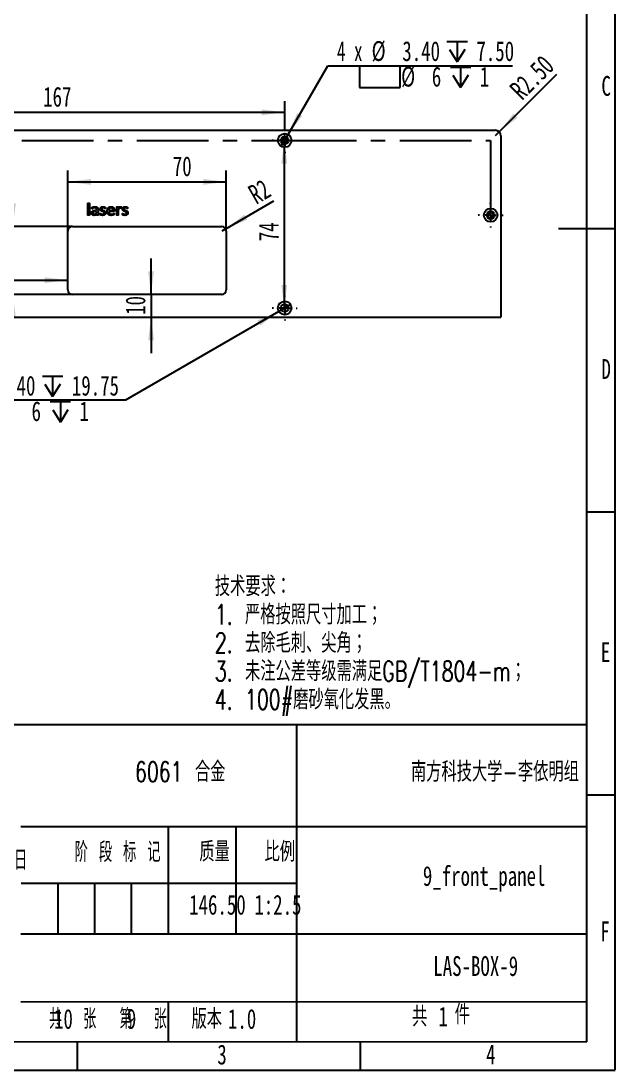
# Model space of a CAD drawing. Header units: millimetres. Extents: x 0 to 210, y 0 to 297.
# Drawn here: x 105 to 210, y 0 to 185.2 of the extents above; entities that cross this region are included whole.
import ezdxf

# ---------------------------------------------------------------- set-up
doc = ezdxf.new("R2010")
doc.units = ezdxf.units.MM
doc.linetypes.add('CENTERX2', pattern=[20.32, 12.7, -2.54, 2.54, -2.54])
doc.layers.add('图框', color=7, linetype='Continuous')
doc.layers.add('图纸格式', color=7, linetype='Continuous')
doc.styles.add('SLDTEXTSTYLE0', font='TXT', dxfattribs={"width": 0.7, "bigfont": 'bigfont'})
doc.styles.add('SLDTEXTSTYLE1', font='TXT', dxfattribs={"width": 0.62, "bigfont": 'bigfont'})
doc.styles.add('SLDTEXTSTYLE2', font='TXT', dxfattribs={"width": 0.614286, "bigfont": 'bigfont'})
doc.styles.add('SLDTEXTSTYLE3', font='TXT', dxfattribs={"width": 0.6, "bigfont": 'bigfont'})
doc.styles.add('SLDTEXTSTYLE5', font='TXT', dxfattribs={"width": 0.7})
doc.styles.add('SLDTEXTSTYLE7', font='TXT', dxfattribs={"width": 0.633333})
doc.dimstyles.new('SLDDIMSTYLE0', dxfattribs={"dimtxt": 3.5, "dimasz": 4.08, "dimexe": 0, "dimexo": 0.0625, "dimgap": 0.875, "dimtad": 0, "dimtih": 1, "dimtoh": 1, "dimlfac": 2.5, "dimrnd": 1e-09, "dimzin": 4, "dimdsep": 46, "dimtxsty": 'SLDTEXTSTYLE5', "dimblk1": 'NONE', "dimsah": 1, "dimcen": 0, "dimadec": 0, "dimazin": 1, "dimtfac": 1, "dimtmove": 0, "dimatfit": 3, "dimldrblk": 'NONE', "dimfxl": 0, "dimfrac": 2, "dimtolj": 1, "dimtzin": 12, "dimarcsym": 0})
doc.dimstyles.new('SLDDIMSTYLE1', dxfattribs={"dimtxt": 3.5, "dimasz": 4.08, "dimexe": 0, "dimexo": 0.0625, "dimgap": 0.875, "dimtad": 2, "dimlfac": 2.5, "dimrnd": 1e-09, "dimzin": 12, "dimdsep": 46, "dimtxsty": 'SLDTEXTSTYLE5', "dimsah": 1, "dimcen": 0.09, "dimadec": 0, "dimazin": 3, "dimtfac": 1, "dimtmove": 0, "dimatfit": 0, "dimfxl": 0, "dimfrac": 2, "dimtolj": 1, "dimtzin": 12, "dimarcsym": 0})
doc.dimstyles.new('SLDDIMSTYLE2', dxfattribs={"dimtxt": 3.5, "dimasz": 4.08, "dimexe": 0, "dimexo": 0.0625, "dimgap": 0.875, "dimtad": 2, "dimlfac": 2.5, "dimrnd": 1e-09, "dimzin": 12, "dimdsep": 46, "dimtxsty": 'SLDTEXTSTYLE5', "dimsah": 1, "dimcen": 0.09, "dimadec": 0, "dimazin": 3, "dimtfac": 1, "dimtofl": 0, "dimtmove": 0, "dimatfit": 3, "dimfxl": 0, "dimfrac": 2, "dimtolj": 1, "dimtzin": 12, "dimarcsym": 0})
doc.dimstyles.new('SLDDIMSTYLE3', dxfattribs={"dimtxt": 3.5, "dimasz": 4.08, "dimexe": 0, "dimexo": 0.0625, "dimgap": 0.875, "dimtad": 2, "dimlfac": 2.5, "dimrnd": 1e-09, "dimzin": 12, "dimdsep": 46, "dimtxsty": 'SLDTEXTSTYLE5', "dimsah": 1, "dimcen": 0, "dimadec": 0, "dimazin": 3, "dimtfac": 1, "dimtofl": 0, "dimtmove": 0, "dimatfit": 3, "dimfxl": 0, "dimfrac": 2, "dimtolj": 1, "dimtzin": 12, "dimarcsym": 0})
doc.dimstyles.new('SLDDIMSTYLE6', dxfattribs={"dimtxt": 3.5, "dimasz": 4.08, "dimexe": 0, "dimexo": 0.0625, "dimgap": 0.875, "dimtad": 2, "dimlfac": 2.5, "dimrnd": 1e-09, "dimzin": 4, "dimdsep": 46, "dimtxsty": 'SLDTEXTSTYLE5', "dimsah": 1, "dimcen": 0, "dimadec": 0, "dimazin": 1, "dimtfac": 1, "dimtofl": 0, "dimtmove": 0, "dimatfit": 3, "dimfxl": 0, "dimfrac": 2, "dimtolj": 1, "dimtzin": 12, "dimarcsym": 0})

# ---------------------------------------------------------------- blocks, each defined once
blk = doc.blocks.new('SW_NOTE_0')
at = {"layer": '图纸格式', "color": 0, "char_height": 3.5, "attachment_point": 1, "style": 'SLDTEXTSTYLE0'}
for s, insert in [('技术要求：', (0, 4.51)), ('1. 严格按照尺寸加工；', (0, -0.49)), ('2. 去除毛刺、尖角；', (0, -5.49)), ('3. 未注公差等级需满足GB/T1804-m；', (0, -10.49)), ('4. 100#磨砂氧化发黑。', (0, -15.49))]:
    blk.add_mtext(s, dxfattribs=dict(at, insert=insert))
blk = doc.blocks.new('SW_SYMBOL_HOLE_DEPTH')
at = {"layer": '图纸格式', "color": 0}
for p, q in [((0, 875), (800, 875)), ((400, 875), (400, 75)), ((100, 555), (400, 75)), ((700, 555), (400, 75))]:
    blk.add_line(p, q, dxfattribs=at)
blk = doc.blocks.new('SW_SYMBOL_HOLE_SPOT')
at = {"layer": '图纸格式', "color": 0}
for p, q in [((0, 875), (0, 75)), ((1600, 75), (1600, 875)), ((0, 75), (1600, 75))]:
    blk.add_line(p, q, dxfattribs=at)
blk = doc.blocks.new('_D')
at = {"layer": '图纸格式'}
for p, q in [((152.22, 165.18), (159.26, 177.34)), ((159.26, 177.34), (191.86, 177.34)), ((151.02, 163.1), (152.22, 165.18))]:
    blk.add_line(p, q, dxfattribs=at)
blk.add_solid([(152.22, 165.18), (154.7, 168.45), (153.82, 168.96)], dxfattribs=at)
at = {"layer": '图纸格式', "xscale": 0.004511737089201878, "yscale": 0.004511737089201878, "zscale": 0.004511737089201878}
for name, p in [('SW_SYMBOL_HOLE_DEPTH', (180.29, 177.67)), ('SW_SYMBOL_HOLE_SPOT', (164.83, 173.16)), ('SW_SYMBOL_HOLE_DEPTH', (180.9, 173.16))]:
    blk.add_blockref(name, p, dxfattribs=at)
at = {"layer": '图纸格式', "char_height": 3.5, "attachment_point": 1}
for s, insert, style in [('4 x', (160.85, 181.66), 'SLDTEXTSTYLE7'), ('%%c', (166.98, 181.68), 'SLDTEXTSTYLE5'), ('3.40', (172.4, 181.66), 'SLDTEXTSTYLE5'), ('7.50', (185.5, 181.66), 'SLDTEXTSTYLE5'), ('%%c', (172.2, 177.16), 'SLDTEXTSTYLE5'), ('6', (177.62, 177.15), 'SLDTEXTSTYLE5'), ('1', (186.11, 177.15), 'SLDTEXTSTYLE5')]:
    blk.add_mtext(s, dxfattribs=dict(at, insert=insert, style=style))
blk = doc.blocks.new('_None')
blk = doc.blocks.new('_D_1')
at = {"layer": '图纸格式'}
for p, q in [((150.58, 133.94), (123.47, 118.25)), ((152.66, 135.14), (150.58, 133.94)), ((123.47, 118.25), (89.34, 118.25))]:
    blk.add_line(p, q, dxfattribs=at)
blk.add_solid([(150.58, 133.94), (146.79, 132.33), (147.3, 131.45)], dxfattribs=at)
at = {"layer": '图纸格式', "xscale": 0.004511737089201878, "yscale": 0.004511737089201878, "zscale": 0.004511737089201878}
for name, p in [('SW_SYMBOL_HOLE_DEPTH', (108.79, 118.59)), ('SW_SYMBOL_HOLE_SPOT', (94.09, 114.07)), ('SW_SYMBOL_HOLE_DEPTH', (110.16, 114.07))]:
    blk.add_blockref(name, p, dxfattribs=at)
at = {"layer": '图纸格式', "char_height": 3.5, "attachment_point": 1}
for s, insert, style in [('2 x', (89.34, 122.58), 'SLDTEXTSTYLE7'), ('%%c', (95.47, 122.59), 'SLDTEXTSTYLE5'), ('3.40', (100.9, 122.58), 'SLDTEXTSTYLE5'), ('19.75', (114, 122.58), 'SLDTEXTSTYLE5'), ('%%c', (101.46, 118.08), 'SLDTEXTSTYLE5'), ('6', (106.88, 118.07), 'SLDTEXTSTYLE5'), ('1', (115.37, 118.07), 'SLDTEXTSTYLE5')]:
    blk.add_mtext(s, dxfattribs=dict(at, insert=insert, style=style))
blk = doc.blocks.new('_D_2')
at = {"layer": '图纸格式'}
for p, q in [((103.59, 148.94), (103.59, 155.29)), ((114.09, 148.94), (101.59, 148.94)), ((103.59, 148.94), (103.59, 136.94)), ((114.09, 136.94), (101.59, 136.94)), ((103.59, 136.94), (103.59, 130.59))]:
    blk.add_line(p, q, dxfattribs=at)
for points in [[(103.59, 148.94), (104.1, 153.02), (103.09, 153.02)], [(103.59, 136.94), (103.09, 132.86), (104.1, 132.86)]]:
    blk.add_solid(points, dxfattribs=at)
at = {"layer": '图纸格式', "insert": (99.08, 140.68), "char_height": 3.5, "attachment_point": 1, "rotation": 90, "style": 'SLDTEXTSTYLE5'}
blk.add_mtext('30', dxfattribs=at)
blk = doc.blocks.new('_D_3')
at = {"layer": '图纸格式'}
for p, q in [((113.29, 148.14), (113.29, 158.82)), ((141.29, 148.14), (141.29, 158.82)), ((113.29, 156.82), (141.29, 156.82))]:
    blk.add_line(p, q, dxfattribs=at)
for points in [[(113.29, 156.82), (117.37, 156.31), (117.37, 157.33)], [(141.29, 156.82), (137.21, 157.33), (137.21, 156.31)]]:
    blk.add_solid(points, dxfattribs=at)
at = {"layer": '图纸格式', "insert": (131.84, 161.33), "char_height": 3.5, "attachment_point": 1, "style": 'SLDTEXTSTYLE5'}
blk.add_mtext('70', dxfattribs=at)
blk = doc.blocks.new('_D_4')
at = {"layer": '图纸格式'}
for q in [(149.71, 153.46), (140.49, 148.14)]:
    blk.add_line((141.19, 148.54), q, dxfattribs=at)
blk.add_solid([(141.19, 148.54), (144.98, 150.14), (144.47, 151.02)], dxfattribs=at)
at = {"layer": '图纸格式', "insert": (144.83, 155.79), "char_height": 3.5, "attachment_point": 1, "rotation": 30, "style": 'SLDTEXTSTYLE5'}
blk.add_mtext('R2', dxfattribs=at)
blk = doc.blocks.new('_D_5')
at = {"layer": '图纸格式'}
for p, q in [((128, 136.94), (128, 143.29)), ((128, 136.94), (128, 132.94)), ((128, 132.94), (128, 126.59))]:
    blk.add_line(p, q, dxfattribs=at)
for points in [[(128, 136.94), (128.51, 141.02), (127.49, 141.02)], [(128, 132.94), (127.49, 128.86), (128.51, 128.86)]]:
    blk.add_solid(points, dxfattribs=at)
at = {"layer": '图纸格式', "insert": (123.49, 133.33), "char_height": 3.5, "attachment_point": 1, "rotation": 90, "style": 'SLDTEXTSTYLE5'}
blk.add_mtext('10', dxfattribs=at)
blk = doc.blocks.new('_D_9')
at = {"layer": '图纸格式'}
blk.add_line((61.44, 139.46), (113.29, 139.46), dxfattribs=at)
for points in [[(61.44, 139.46), (65.52, 138.95), (65.52, 139.96)], [(113.29, 139.46), (109.21, 139.96), (109.21, 138.95)]]:
    blk.add_solid(points, dxfattribs=at)
at = {"layer": '图纸格式', "insert": (86.48, 143.97), "char_height": 3.5, "attachment_point": 1, "style": 'SLDTEXTSTYLE5'}
blk.add_mtext('129.63', dxfattribs=at)
blk = doc.blocks.new('_D_10')
at = {"layer": '图纸格式'}
blk.add_line((151.54, 164.14), (151.54, 134.54), dxfattribs=at)
for points in [[(151.54, 164.14), (151.04, 160.06), (152.05, 160.06)], [(151.54, 134.54), (152.05, 138.62), (151.04, 138.62)]]:
    blk.add_solid(points, dxfattribs=at)
at = {"layer": '图纸格式', "insert": (147.03, 146.34), "char_height": 3.5, "attachment_point": 1, "rotation": 90, "style": 'SLDTEXTSTYLE5'}
blk.add_mtext('74', dxfattribs=at)
blk = doc.blocks.new('_D_12')
at = {"layer": '图纸格式'}
for p, q in [((84.82, 166.34), (84.82, 171.1)), ((151.62, 166.34), (151.62, 171.1)), ((151.62, 169.1), (84.82, 169.1))]:
    blk.add_line(p, q, dxfattribs=at)
for points in [[(84.82, 169.1), (88.9, 168.59), (88.9, 169.61)], [(151.62, 169.1), (147.54, 169.61), (147.54, 168.59)]]:
    blk.add_solid(points, dxfattribs=at)
at = {"layer": '图纸格式', "insert": (108.93, 173.61), "char_height": 3.5, "attachment_point": 1, "style": 'SLDTEXTSTYLE5'}
blk.add_mtext('167', dxfattribs=at)
blk = doc.blocks.new('_D_14')
at = {"layer": '图纸格式'}
for q in [(199.7, 175.82), (188.82, 164.94)]:
    blk.add_line((189.53, 165.65), q, dxfattribs=at)
blk.add_solid([(189.53, 165.65), (192.77, 168.17), (192.05, 168.89)], dxfattribs=at)
at = {"layer": '图纸格式', "insert": (191.11, 173.56), "char_height": 3.5, "attachment_point": 1, "rotation": 45, "style": 'SLDTEXTSTYLE5'}
blk.add_mtext('R2.50', dxfattribs=at)
blk = doc.blocks.new('SW_CENTERMARKSYMBOL_0')
at = {"layer": '图纸格式', "color": 0}
for p, q in [((0, 2), (0, 2.2)), ((-2, 0), (-2.2, 0)), ((0, 0), (-1, 0)), ((0, 0), (0, 1)), ((0, 0), (0, -1)), ((0, 0), (1, 0)), ((2, 0), (2.2, 0)), ((0, -2), (0, -2.2))]:
    blk.add_line(p, q, dxfattribs=at)
blk = doc.blocks.new('SW_CENTERMARKSYMBOL_1')
at = {"layer": '图纸格式', "color": 0}
for p, q in [((0, 2), (0, 2.2)), ((-2, 0), (-2.2, 0)), ((0, 0), (-1, 0)), ((0, 0), (0, 1)), ((0, 0), (0, -1)), ((0, 0), (1, 0)), ((2, 0), (2.2, 0)), ((0, -2), (0, -2.2))]:
    blk.add_line(p, q, dxfattribs=at)
blk = doc.blocks.new('SW_CENTERMARKSYMBOL_5')
at = {"layer": '图纸格式', "color": 0}
for p, q in [((0, 2), (0, 2.2)), ((-2, 0), (-2.2, 0)), ((0, 0), (-1, 0)), ((0, 0), (0, 1)), ((0, 0), (0, -1)), ((0, 0), (1, 0)), ((2, 0), (2.2, 0)), ((0, -2), (0, -2.2))]:
    blk.add_line(p, q, dxfattribs=at)

msp = doc.modelspace()

# ---------------------------------------------------------------- linework, layer by layer
at = {"color": 7, "linetype": 'Continuous', "lineweight": 25}
for p, q in [((47.6183, 165.9387), (188.8192, 165.9387)), ((189.8192, 164.9387), (189.8192, 132.9387)), ((116.835, 150.9865), (116.835, 153.0366)), ((117.0997, 153.0366), (117.0997, 150.9865)), ((118.6291, 151.9175), (118.6291, 150.9846)), ((121.9233, 150.986), (121.9233, 152.3619)), ((122.1622, 152.3619), (122.1622, 152.1616)), ((118.3644, 151.6151), (118.1498, 151.6151)), ((118.1742, 151.7916), (118.3644, 151.7916)), ((118.3644, 151.7916), (118.3644, 151.901)), ((118.3644, 151.3215), (118.3644, 151.6151)), ((118.3998, 150.9851), (118.3998, 151.1248)), ((120.5409, 151.7916), (121.2762, 151.7916)), ((121.443, 151.6151), (120.5409, 151.6151)), ((121.5409, 151.7741), (121.5409, 151.7273)), ((122.188, 151.8909), (122.188, 150.986)), ((114.095, 148.9387), (140.495, 148.9387)), ((113.295, 137.7387), (113.295, 148.1387)), ((141.295, 148.1387), (141.295, 137.7387)), ((140.495, 136.9387), (114.095, 136.9387)), ((46.6183, 132.9387), (189.8192, 132.9387))]:
    msp.add_line(p, q, dxfattribs=at)
at = {"color": 7, "linetype": 'CENTERX2'}
for p, q in [((84.8187, 164.1387), (151.6187, 164.1387)), ((151.6187, 164.1387), (188.0192, 164.1387)), ((188.0192, 164.1387), (188.0192, 150.9387))]:
    msp.add_line(p, q, dxfattribs=at)
at = {"color": 7, "linetype": 'Continuous', "lineweight": 25}
for centre, radius in [((151.6187, 164.1387), 1.2), ((151.6187, 164.1387), 0.68), ((188.0192, 150.9387), 1.2), ((188.0192, 150.9387), 0.68), ((151.6187, 134.5387), 1.2), ((151.6187, 134.5387), 0.68)]:
    msp.add_circle(centre, radius, dxfattribs=at)
at = {"color": 7, "linetype": 'Continuous'}
for centre in [(151.6187, 164.1387), (188.0192, 150.9387)]:
    msp.add_circle(centre, 0.5, dxfattribs=at)
at = {"color": 7, "linetype": 'Continuous', "lineweight": 25}
for centre, radius, start, end in [((188.8192, 164.9387), 1, 0, 90), ((114.095, 148.1387), 0.8, 90, 180), ((140.495, 148.1387), 0.8, 0, 90), ((114.095, 137.7387), 0.8, 180, 270), ((140.495, 137.7387), 0.8, 270, 0)]:
    msp.add_arc(centre, radius, start, end, dxfattribs=at)
for points, knots in [([(116.835, 153.0366), (116.8353, 153.0404), (116.8358, 153.0479), (116.84, 153.0587), (116.8488, 153.0677), (116.8624, 153.0743), (116.8805, 153.0797), (116.904, 153.083), (116.9332, 153.0852), (116.9546, 153.0856), (116.9664, 153.0857)], [0, 0, 0, 0, 0.0746858, 0.14519044, 0.21862891, 0.31284803, 0.43388012, 0.58407407, 0.77152925, 1, 1, 1, 1]), ([(116.9664, 153.0857), (116.9787, 153.0856), (117.0007, 153.0853), (117.0303, 153.0829), (117.0535, 153.0799), (117.0712, 153.0741), (117.0847, 153.0676), (117.0937, 153.0586), (117.0992, 153.0481), (117.0995, 153.0404), (117.0997, 153.0366)], [0, 0, 0, 0, 0.235538704, 0.421550571, 0.570588096, 0.685075072, 0.778568741, 0.853493287, 0.925889243, 1, 1, 1, 1]), ([(117.5409, 152.1905), (117.5412, 152.2026), (117.5416, 152.2241), (117.545, 152.2541), (117.5553, 152.2796), (117.5702, 152.2977), (117.586, 152.312), (117.603, 152.3225), (117.6226, 152.3349), (117.6558, 152.3508), (117.7029, 152.3715), (117.7666, 152.392), (117.8367, 152.4109), (117.9127, 152.4257), (117.992, 152.4371), (118.0461, 152.4382), (118.0731, 152.4387)], [0, 0, 0, 0, 0.05639317, 0.10037695, 0.13971983, 0.18238826, 0.20815692, 0.23902001, 0.27486407, 0.3163351, 0.4102801, 0.51404354, 0.62772187, 0.74845068, 0.87435581, 1, 1, 1, 1]), ([(117.5919, 152.0857), (117.588, 152.0861), (117.5805, 152.0869), (117.5696, 152.0917), (117.561, 152.1007), (117.5527, 152.1119), (117.5472, 152.1274), (117.543, 152.1459), (117.5417, 152.1674), (117.5412, 152.1825), (117.5409, 152.1905)], [0, 0, 0, 0, 0.09018169, 0.17626041, 0.26948589, 0.37424635, 0.50058309, 0.64662356, 0.814641, 1, 1, 1, 1]), ([(118.045, 152.2328), (118.0297, 152.2325), (117.9998, 152.232), (117.956, 152.2279), (117.9145, 152.2206), (117.864, 152.2072), (117.8065, 152.1877), (117.7456, 152.1611), (117.6936, 152.1348), (117.6566, 152.114), (117.6321, 152.0986), (117.6164, 152.0922), (117.6036, 152.0867), (117.5955, 152.086), (117.5919, 152.0857)], [0, 0, 0, 0, 0.09529062, 0.18618115, 0.27324824, 0.35687665, 0.51079245, 0.64986724, 0.77041495, 0.87237011, 0.91419245, 0.94958825, 0.97790744, 1, 1, 1, 1]), ([(118.3644, 151.901), (118.3638, 151.9266), (118.3626, 151.9751), (118.3513, 152.0333), (118.3387, 152.0748), (118.326, 152.1023), (118.3109, 152.1273), (118.2928, 152.1496), (118.2718, 152.1689), (118.2487, 152.1863), (118.2222, 152.2003), (118.1932, 152.2125), (118.1609, 152.2215), (118.1254, 152.2286), (118.0863, 152.2319), (118.0591, 152.2325), (118.045, 152.2328)], [0, 0, 0, 0, 0.1442134, 0.27240381, 0.33212717, 0.38807721, 0.44264805, 0.49597849, 0.54905736, 0.60269365, 0.65864369, 0.71741323, 0.77936109, 0.84700647, 0.92062605, 1, 1, 1, 1]), ([(118.0731, 152.4387), (118.0974, 152.4381), (118.1444, 152.4371), (118.2121, 152.4317), (118.2739, 152.4203), (118.3304, 152.4061), (118.3813, 152.3869), (118.4276, 152.3647), (118.4685, 152.3378), (118.5042, 152.3067), (118.5354, 152.2719), (118.5618, 152.2329), (118.5833, 152.1899), (118.6004, 152.143), (118.6129, 152.0922), (118.6228, 152.0377), (118.6281, 151.9789), (118.6288, 151.9384), (118.6291, 151.9175)], [0, 0, 0, 0, 0.08298499, 0.15996833, 0.23098314, 0.29677854, 0.35801755, 0.41610952, 0.47108965, 0.52433478, 0.57679732, 0.6297529, 0.6841108, 0.74022264, 0.7994351, 0.86195821, 0.92902352, 1, 1, 1, 1]), ([(119.0115, 152.026), (119.0117, 152.0395), (119.0123, 152.0664), (119.0193, 152.1062), (119.0291, 152.1452), (119.0436, 152.1831), (119.0617, 152.2196), (119.085, 152.2535), (119.1118, 152.2855), (119.1427, 152.3151), (119.1781, 152.3417), (119.217, 152.3661), (119.2603, 152.3873), (119.3076, 152.4058), (119.3593, 152.4203), (119.4149, 152.4316), (119.4748, 152.4372), (119.5159, 152.4382), (119.5372, 152.4387)], [0, 0, 0, 0, 0.05404532, 0.10750242, 0.16136985, 0.21515337, 0.26948002, 0.32427236, 0.37957412, 0.43641979, 0.49507416, 0.55653016, 0.62018542, 0.68797568, 0.75943932, 0.83512118, 0.91466585, 1, 1, 1, 1]), ([(119.7174, 151.3362), (119.7171, 151.3456), (119.7165, 151.3639), (119.7103, 151.3901), (119.7007, 151.4141), (119.6821, 151.4429), (119.6513, 151.4753), (119.6055, 151.508), (119.5524, 151.5367), (119.4931, 151.5616), (119.4298, 151.5861), (119.3646, 151.6111), (119.2993, 151.6392), (119.235, 151.6693), (119.175, 151.7065), (119.1209, 151.7506), (119.0749, 151.8038), (119.0454, 151.8557), (119.0274, 151.9018), (119.0186, 151.9405), (119.0123, 151.9821), (119.0118, 152.0111), (119.0115, 152.026)], [0, 0, 0, 0, 0.02643074, 0.05170822, 0.07555487, 0.09906599, 0.14801658, 0.20059439, 0.25728827, 0.31809168, 0.38216304, 0.44856267, 0.51538327, 0.5826764, 0.64890125, 0.714003, 0.7790013, 0.84619712, 0.8813676, 0.91828081, 0.95802522, 1, 1, 1, 1]), ([(119.5409, 152.2328), (119.5202, 152.2321), (119.4809, 152.2309), (119.426, 152.2204), (119.3792, 152.2038), (119.3414, 152.1806), (119.3122, 152.1516), (119.2915, 152.1177), (119.2785, 152.0797), (119.277, 152.0532), (119.2762, 152.0398)], [0, 0, 0, 0, 0.16856715, 0.31964085, 0.45254517, 0.57013587, 0.67766418, 0.78455484, 0.89097937, 1, 1, 1, 1]), ([(119.2762, 152.0398), (119.2765, 152.0301), (119.277, 152.0113), (119.2832, 151.9844), (119.293, 151.96), (119.311, 151.9303), (119.3425, 151.898), (119.3879, 151.8647), (119.4412, 151.8354), (119.501, 151.8102), (119.5643, 151.7855), (119.6294, 151.7601), (119.6949, 151.7328), (119.7587, 151.7019), (119.8199, 151.6673), (119.8734, 151.6235), (119.919, 151.5719), (119.9483, 151.5213), (119.9659, 151.4766), (119.9757, 151.4393), (119.981, 151.3988), (119.9817, 151.3708), (119.9821, 151.3564)], [0, 0, 0, 0, 0.02742942, 0.05325645, 0.07762405, 0.10199166, 0.15118572, 0.20428346, 0.26146937, 0.32314722, 0.3881007, 0.4544262, 0.52140884, 0.58903667, 0.65565756, 0.7201955, 0.78424746, 0.85005426, 0.88458915, 0.92052784, 0.95911884, 1, 1, 1, 1]), ([(119.5372, 152.4387), (119.5564, 152.4381), (119.5949, 152.437), (119.6517, 152.4288), (119.7058, 152.4173), (119.7549, 152.4023), (119.7982, 152.387), (119.8339, 152.3688), (119.8624, 152.3517), (119.884, 152.3365), (119.8988, 152.3237), (119.908, 152.3124), (119.9132, 152.3014), (119.9161, 152.2897), (119.919, 152.2761), (119.9212, 152.2598), (119.9232, 152.2402), (119.9232, 152.2259), (119.9233, 152.2181)], [0, 0, 0, 0, 0.11567818, 0.23228699, 0.34578409, 0.44901913, 0.54173675, 0.62234719, 0.6903553, 0.7426859, 0.78129942, 0.80829647, 0.82979656, 0.85379437, 0.88116858, 0.91384968, 0.95284852, 1, 1, 1, 1]), ([(119.8823, 152.1151), (119.8764, 152.1163), (119.8614, 152.1194), (119.8392, 152.1362), (119.8087, 152.1548), (119.7703, 152.1754), (119.7243, 152.1961), (119.6708, 152.2155), (119.6088, 152.2309), (119.5643, 152.2321), (119.5409, 152.2328)], [0, 0, 0, 0, 0.04929079, 0.12415755, 0.22335175, 0.34289056, 0.48044817, 0.63638493, 0.80891636, 1, 1, 1, 1]), ([(119.9233, 152.2181), (119.9232, 152.2097), (119.9231, 152.194), (119.9214, 152.1723), (119.9182, 152.1541), (119.914, 152.1394), (119.908, 152.128), (119.9, 152.1206), (119.8914, 152.116), (119.8853, 152.1154), (119.8823, 152.1151)], [0, 0, 0, 0, 0.208010641, 0.386378293, 0.53620903, 0.662984213, 0.762887275, 0.851164636, 0.927263575, 1, 1, 1, 1]), ([(120.2468, 151.6671), (120.2472, 151.6962), (120.2479, 151.7531), (120.2579, 151.8361), (120.2713, 151.9149), (120.2924, 151.9887), (120.3184, 152.0577), (120.3498, 152.1215), (120.3859, 152.1801), (120.4277, 152.233), (120.4743, 152.28), (120.5255, 152.3216), (120.5815, 152.3572), (120.642, 152.3866), (120.7066, 152.4104), (120.7753, 152.4264), (120.8474, 152.4371), (120.8967, 152.4381), (120.9219, 152.4387)], [0, 0, 0, 0, 0.075435486, 0.147304647, 0.216268816, 0.282225194, 0.34590267, 0.406952778, 0.466305227, 0.523942804, 0.580905687, 0.637613665, 0.694528148, 0.752385246, 0.811513073, 0.87234224, 0.934860451, 1, 1, 1, 1]), ([(120.9191, 152.2328), (120.9042, 152.2324), (120.8752, 152.2315), (120.8332, 152.2246), (120.794, 152.213), (120.7577, 152.197), (120.7246, 152.1767), (120.6935, 152.1545), (120.6659, 152.1284), (120.6409, 152.0998), (120.6188, 152.0684), (120.5995, 152.0343), (120.5829, 151.9976), (120.5641, 151.9457), (120.5472, 151.8768), (120.543, 151.8202), (120.5409, 151.7916)], [0, 0, 0, 0, 0.06887253, 0.13426998, 0.1964151, 0.25768428, 0.31715024, 0.37600854, 0.43420535, 0.49250574, 0.55152613, 0.61186086, 0.67342068, 0.7375762, 0.86742391, 1, 1, 1, 1]), ([(121.2762, 151.7916), (121.2762, 151.8083), (121.2763, 151.8408), (121.2732, 151.8883), (121.2666, 151.9331), (121.2579, 151.9752), (121.2452, 152.0144), (121.2296, 152.0507), (121.2112, 152.0844), (121.19, 152.1153), (121.1662, 152.1433), (121.1388, 152.167), (121.1091, 152.1877), (121.0763, 152.2041), (121.0409, 152.2172), (121.0028, 152.2261), (120.9619, 152.2318), (120.9337, 152.2325), (120.9191, 152.2328)], [0, 0, 0, 0, 0.07737802, 0.15066227, 0.22023219, 0.28706469, 0.34969753, 0.41074964, 0.46983883, 0.52752999, 0.58389128, 0.63971807, 0.69485004, 0.75135865, 0.80885295, 0.86945771, 0.93250353, 1, 1, 1, 1]), ([(120.9219, 152.4387), (120.9486, 152.4382), (121, 152.4372), (121.074, 152.4267), (121.1421, 152.4107), (121.2036, 152.3867), (121.2597, 152.3582), (121.3103, 152.3245), (121.3561, 152.2866), (121.396, 152.2434), (121.4316, 152.1967), (121.4615, 152.1454), (121.4871, 152.0908), (121.5064, 152.032), (121.522, 151.9707), (121.533, 151.907), (121.5395, 151.8412), (121.5404, 151.7967), (121.5409, 151.7741)], [0, 0, 0, 0, 0.07765902, 0.14968325, 0.21717593, 0.28069916, 0.34133106, 0.40020564, 0.4571903, 0.51398269, 0.57097609, 0.62795552, 0.68641822, 0.74621286, 0.80786449, 0.87033011, 0.93440663, 1, 1, 1, 1]), ([(121.9233, 152.3619), (121.9236, 152.3656), (121.9242, 152.3725), (121.9273, 152.3829), (121.9357, 152.3915), (121.948, 152.3987), (121.9645, 152.4047), (121.9858, 152.4074), (122.0125, 152.4092), (122.0325, 152.4092), (122.0437, 152.4093)], [0, 0, 0, 0, 0.07728294, 0.14498921, 0.22194117, 0.31948811, 0.44178756, 0.58414689, 0.76672441, 1, 1, 1, 1]), ([(122.0437, 152.4093), (122.0544, 152.4092), (122.0739, 152.4092), (122.1002, 152.4073), (122.1215, 152.4048), (122.1375, 152.3988), (122.1491, 152.3913), (122.157, 152.3827), (122.1616, 152.3728), (122.162, 152.3656), (122.1622, 152.3619)], [0, 0, 0, 0, 0.22719623, 0.41263492, 0.56043108, 0.67856284, 0.77217245, 0.85033033, 0.92150596, 1, 1, 1, 1]), ([(122.1622, 152.1616), (122.1717, 152.1751), (122.1899, 152.201), (122.2167, 152.2381), (122.2434, 152.2705), (122.2763, 152.3078), (122.3156, 152.3468), (122.3628, 152.3841), (122.4081, 152.4114), (122.4538, 152.4275), (122.4986, 152.4372), (122.5287, 152.4382), (122.5437, 152.4387)], [0, 0, 0, 0, 0.10046186, 0.1932297, 0.27878873, 0.35613578, 0.49604204, 0.61570902, 0.72151232, 0.81687271, 0.90930195, 1, 1, 1, 1]), ([(122.5271, 152.2034), (122.5142, 152.2025), (122.488, 152.2008), (122.4492, 152.188), (122.4101, 152.1661), (122.3699, 152.1339), (122.3278, 152.0907), (122.2926, 152.0468), (122.2629, 152.0059), (122.2392, 151.9704), (122.2139, 151.9318), (122.1968, 151.9048), (122.188, 151.8909)], [0, 0, 0, 0, 0.08093358, 0.16334488, 0.25295357, 0.36008398, 0.4840531, 0.62978431, 0.71141795, 0.80043061, 0.89661902, 1, 1, 1, 1]), ([(122.7082, 152.1634), (122.7035, 152.1638), (122.6932, 152.1649), (122.6769, 152.1705), (122.6583, 152.1777), (122.6368, 152.1842), (122.6131, 152.1916), (122.5866, 152.1971), (122.5578, 152.203), (122.5376, 152.2033), (122.5271, 152.2034)], [0, 0, 0, 0, 0.07463372, 0.16746029, 0.27511891, 0.39677887, 0.52787004, 0.6744448, 0.83215109, 1, 1, 1, 1]), ([(122.5437, 152.4387), (122.5509, 152.4386), (122.5661, 152.4385), (122.59, 152.4364), (122.6159, 152.4334), (122.6428, 152.4283), (122.6689, 152.4222), (122.6921, 152.4148), (122.7113, 152.4085), (122.7243, 152.4002), (122.7328, 152.3927), (122.7377, 152.3851), (122.7413, 152.377), (122.7434, 152.3669), (122.7454, 152.3533), (122.7458, 152.3348), (122.7471, 152.3105), (122.7469, 152.2922), (122.7468, 152.282)], [0, 0, 0, 0, 0.06951032, 0.14662511, 0.23153895, 0.32173407, 0.40995633, 0.49040132, 0.55685651, 0.60403315, 0.63855161, 0.66520761, 0.69103039, 0.72294916, 0.76477053, 0.82398875, 0.90093323, 1, 1, 1, 1]), ([(122.7468, 152.282), (122.7467, 152.2717), (122.7466, 152.253), (122.7452, 152.2275), (122.7432, 152.207), (122.7398, 152.191), (122.7346, 152.179), (122.7281, 152.17), (122.719, 152.1643), (122.7119, 152.1637), (122.7082, 152.1634)], [0, 0, 0, 0, 0.22573331, 0.41129157, 0.5604718, 0.67813818, 0.77014964, 0.84696961, 0.91803408, 1, 1, 1, 1]), ([(122.9527, 152.026), (122.9529, 152.0395), (122.9534, 152.0664), (122.9605, 152.1062), (122.9703, 152.1452), (122.9848, 152.1831), (123.0029, 152.2196), (123.0262, 152.2535), (123.053, 152.2855), (123.0839, 152.3151), (123.1192, 152.3417), (123.1582, 152.3661), (123.2015, 152.3873), (123.2488, 152.4058), (123.3005, 152.4203), (123.356, 152.4316), (123.4159, 152.4372), (123.4571, 152.4382), (123.4784, 152.4387)], [0, 0, 0, 0, 0.05404532, 0.10750242, 0.16136985, 0.21515337, 0.26948002, 0.32427236, 0.37957412, 0.43641979, 0.49507416, 0.55653016, 0.62018542, 0.68797568, 0.75943932, 0.83512118, 0.91466585, 1, 1, 1, 1]), ([(123.6585, 151.3362), (123.6582, 151.3456), (123.6577, 151.3639), (123.6515, 151.3901), (123.6418, 151.4141), (123.6232, 151.4429), (123.5925, 151.4753), (123.5467, 151.508), (123.4936, 151.5367), (123.4342, 151.5616), (123.371, 151.5861), (123.3057, 151.6111), (123.2405, 151.6392), (123.1762, 151.6693), (123.1162, 151.7065), (123.0621, 151.7506), (123.016, 151.8038), (122.9866, 151.8557), (122.9686, 151.9018), (122.9598, 151.9405), (122.9535, 151.9821), (122.9529, 152.0111), (122.9527, 152.026)], [0, 0, 0, 0, 0.02643074, 0.05170822, 0.07555487, 0.09906599, 0.14801658, 0.20059439, 0.25728827, 0.31809168, 0.38216304, 0.44856267, 0.51538327, 0.5826764, 0.64890125, 0.714003, 0.7790013, 0.84619712, 0.8813676, 0.91828081, 0.95802522, 1, 1, 1, 1]), ([(123.4821, 152.2328), (123.4613, 152.2321), (123.422, 152.2309), (123.3672, 152.2204), (123.3204, 152.2038), (123.2826, 152.1806), (123.2534, 152.1516), (123.2326, 152.1177), (123.2197, 152.0797), (123.2181, 152.0532), (123.2174, 152.0398)], [0, 0, 0, 0, 0.168567152, 0.319640852, 0.452545173, 0.570135872, 0.677664177, 0.784554842, 0.89097937, 1, 1, 1, 1]), ([(123.2174, 152.0398), (123.2177, 152.0301), (123.2182, 152.0113), (123.2244, 151.9844), (123.2342, 151.96), (123.2522, 151.9303), (123.2836, 151.898), (123.3291, 151.8647), (123.3824, 151.8354), (123.4421, 151.8102), (123.5055, 151.7855), (123.5706, 151.7601), (123.6361, 151.7328), (123.6999, 151.7019), (123.7611, 151.6673), (123.8146, 151.6235), (123.8602, 151.5719), (123.8894, 151.5213), (123.9071, 151.4766), (123.9169, 151.4393), (123.9222, 151.3988), (123.9229, 151.3708), (123.9233, 151.3564)], [0, 0, 0, 0, 0.027429424, 0.053256447, 0.077624053, 0.101991658, 0.151185718, 0.204283461, 0.261469367, 0.323147224, 0.388100705, 0.454426198, 0.521408844, 0.589036675, 0.655657556, 0.7201955, 0.784247455, 0.850054265, 0.884589146, 0.920527843, 0.959118838, 1, 1, 1, 1]), ([(123.4784, 152.4387), (123.4976, 152.4381), (123.5361, 152.437), (123.5929, 152.4288), (123.647, 152.4173), (123.696, 152.4023), (123.7393, 152.387), (123.775, 152.3688), (123.8036, 152.3517), (123.8252, 152.3365), (123.84, 152.3237), (123.8492, 152.3124), (123.8543, 152.3014), (123.8573, 152.2897), (123.8602, 152.2761), (123.8623, 152.2598), (123.8644, 152.2402), (123.8644, 152.2259), (123.8644, 152.2181)], [0, 0, 0, 0, 0.11567818, 0.23228699, 0.34578409, 0.44901913, 0.54173675, 0.62234719, 0.6903553, 0.7426859, 0.78129942, 0.80829647, 0.82979656, 0.85379437, 0.88116858, 0.91384968, 0.95284852, 1, 1, 1, 1]), ([(123.8235, 152.1151), (123.8176, 152.1163), (123.8025, 152.1194), (123.7803, 152.1362), (123.7499, 152.1548), (123.7115, 152.1754), (123.6654, 152.1961), (123.6119, 152.2155), (123.55, 152.2309), (123.5055, 152.2321), (123.4821, 152.2328)], [0, 0, 0, 0, 0.049290785, 0.124157546, 0.223351751, 0.34289056, 0.480448173, 0.636384927, 0.808916356, 1, 1, 1, 1]), ([(123.8644, 152.2181), (123.8644, 152.2097), (123.8643, 152.194), (123.8626, 152.1723), (123.8594, 152.1541), (123.8552, 152.1394), (123.8491, 152.128), (123.8412, 152.1206), (123.8325, 152.116), (123.8265, 152.1154), (123.8235, 152.1151)], [0, 0, 0, 0, 0.20801064, 0.38637829, 0.53620903, 0.66298421, 0.76288728, 0.85116464, 0.92726358, 1, 1, 1, 1]), ([(116.9664, 150.9387), (116.9547, 150.9389), (116.9332, 150.9395), (116.9039, 150.9405), (116.8807, 150.9451), (116.8623, 150.9495), (116.849, 150.9563), (116.84, 150.9647), (116.8357, 150.9752), (116.8353, 150.9826), (116.835, 150.9865)], [0, 0, 0, 0, 0.22971499, 0.41797857, 0.56949026, 0.69033806, 0.78507028, 0.85676977, 0.92490746, 1, 1, 1, 1]), ([(117.0997, 150.9865), (117.0996, 150.9826), (117.0993, 150.975), (117.0937, 150.9648), (117.0845, 150.9564), (117.0714, 150.9497), (117.0534, 150.9449), (117.0304, 150.9406), (117.0006, 150.9394), (116.9787, 150.9389), (116.9664, 150.9387)], [0, 0, 0, 0, 0.07450276, 0.14464763, 0.21790613, 0.31189433, 0.42610873, 0.57643046, 0.76321542, 1, 1, 1, 1]), ([(117.4821, 151.3311), (117.4825, 151.35), (117.4833, 151.3868), (117.4929, 151.4398), (117.5075, 151.4892), (117.5283, 151.5348), (117.5553, 151.5761), (117.5867, 151.6144), (117.6239, 151.6484), (117.666, 151.6789), (117.7134, 151.7056), (117.7655, 151.7289), (117.8229, 151.7481), (117.8848, 151.7642), (117.9515, 151.7762), (118.0221, 151.7856), (118.0969, 151.7905), (118.148, 151.7912), (118.1742, 151.7916)], [0, 0, 0, 0, 0.06032765, 0.11751019, 0.17175277, 0.22458104, 0.27703319, 0.32921929, 0.38260564, 0.43767591, 0.49515774, 0.55633862, 0.62001063, 0.68833175, 0.76058622, 0.83666225, 0.91620655, 1, 1, 1, 1]), ([(117.9619, 150.9093), (117.9441, 150.9096), (117.9092, 150.9102), (117.8582, 150.916), (117.8097, 150.9245), (117.7643, 150.9369), (117.7215, 150.9525), (117.6822, 150.9718), (117.6459, 150.9939), (117.6131, 151.0194), (117.5835, 151.0479), (117.5578, 151.0799), (117.535, 151.1146), (117.5157, 151.1523), (117.5003, 151.1931), (117.4901, 151.2368), (117.4834, 151.2831), (117.4825, 151.3149), (117.4821, 151.3311)], [0, 0, 0, 0, 0.07389468, 0.144974, 0.21290729, 0.27823709, 0.34068022, 0.40161214, 0.45991989, 0.51709753, 0.57382683, 0.6304023, 0.68743799, 0.74609228, 0.80592672, 0.86815528, 0.93244063, 1, 1, 1, 1]), ([(118.1498, 151.6151), (118.1331, 151.6151), (118.1009, 151.6149), (118.0543, 151.6109), (118.011, 151.6057), (117.9711, 151.5978), (117.9344, 151.5883), (117.9012, 151.5764), (117.871, 151.5622), (117.8445, 151.5455), (117.8205, 151.5276), (117.8004, 151.5074), (117.7836, 151.4854), (117.7696, 151.4621), (117.7594, 151.4366), (117.7523, 151.4096), (117.7474, 151.3806), (117.747, 151.3607), (117.7468, 151.3504)], [0, 0, 0, 0, 0.09188814, 0.1772845, 0.25715714, 0.33187353, 0.40077256, 0.46529469, 0.52599294, 0.58353068, 0.63764521, 0.69009304, 0.73999343, 0.78986533, 0.83901259, 0.890538, 0.94347122, 1, 1, 1, 1]), ([(117.7468, 151.3504), (117.7474, 151.3333), (117.7487, 151.3004), (117.7622, 151.2539), (117.7834, 151.2126), (117.8135, 151.1775), (117.8511, 151.149), (117.8964, 151.1294), (117.9479, 151.1172), (117.9845, 151.1159), (118.0037, 151.1151)], [0, 0, 0, 0, 0.12993369, 0.2499724, 0.36582728, 0.48086265, 0.59917081, 0.72190105, 0.85377936, 1, 1, 1, 1]), ([(118.3998, 151.1248), (118.3846, 151.1091), (118.3544, 151.0778), (118.305, 151.036), (118.2529, 150.9991), (118.1984, 150.9674), (118.142, 150.9413), (118.0835, 150.9228), (118.0233, 150.9113), (117.9824, 150.9099), (117.9619, 150.9093)], [0, 0, 0, 0, 0.13067151, 0.25917298, 0.38583438, 0.51167709, 0.63531578, 0.75625456, 0.87719333, 1, 1, 1, 1]), ([(118.0037, 151.1151), (118.02, 151.1157), (118.0522, 151.1169), (118.0993, 151.127), (118.1447, 151.1428), (118.1885, 151.1653), (118.2314, 151.1952), (118.2757, 151.2304), (118.3204, 151.2732), (118.3493, 151.3049), (118.3644, 151.3215)], [0, 0, 0, 0, 0.11370807, 0.22517738, 0.3351983, 0.4481735, 0.56840985, 0.70013696, 0.84323683, 1, 1, 1, 1]), ([(118.5147, 150.9387), (118.502, 150.939), (118.4794, 150.9396), (118.4493, 150.942), (118.4273, 150.9481), (118.4105, 150.9554), (118.401, 150.9692), (118.4002, 150.9796), (118.3998, 150.9851)], [0, 0, 0, 0, 0.277245367, 0.492159497, 0.654942339, 0.775900469, 0.881461277, 1, 1, 1, 1]), ([(118.6291, 150.9846), (118.6287, 150.979), (118.6277, 150.9683), (118.6163, 150.9556), (118.5998, 150.9483), (118.5785, 150.9421), (118.5494, 150.9395), (118.5274, 150.939), (118.5147, 150.9387)], [0, 0, 0, 0, 0.120680519, 0.231070856, 0.356580491, 0.514949707, 0.719189042, 1, 1, 1, 1]), ([(118.9821, 151.1289), (118.9823, 151.1378), (118.9826, 151.1541), (118.9848, 151.1766), (118.9884, 151.1947), (118.9925, 151.2091), (118.9977, 151.2203), (119.0057, 151.2277), (119.0152, 151.2321), (119.0222, 151.2325), (119.0257, 151.2328)], [0, 0, 0, 0, 0.21382761, 0.39164019, 0.54193861, 0.65734032, 0.75292434, 0.83373158, 0.91453882, 1, 1, 1, 1]), ([(119.4278, 150.9093), (119.4033, 150.9098), (119.3552, 150.9109), (119.2856, 150.9187), (119.2214, 150.9308), (119.1637, 150.945), (119.114, 150.9623), (119.072, 150.9786), (119.0399, 150.9956), (119.0149, 151.0106), (118.9983, 151.0303), (118.9882, 151.0561), (118.9827, 151.0896), (118.9823, 151.1148), (118.9821, 151.1289)], [0, 0, 0, 0, 0.13239676, 0.25969081, 0.37743605, 0.48493287, 0.58011604, 0.66134593, 0.72754948, 0.77639952, 0.81747899, 0.86416765, 0.92385346, 1, 1, 1, 1]), ([(119.0257, 151.2328), (119.0329, 151.2316), (119.0507, 151.2286), (119.0787, 151.2125), (119.1152, 151.1938), (119.1602, 151.1724), (119.2135, 151.1513), (119.2758, 151.1316), (119.3482, 151.1172), (119.4, 151.1159), (119.4274, 151.1151)], [0, 0, 0, 0, 0.05113201, 0.12692481, 0.22603085, 0.34362125, 0.47916522, 0.63273422, 0.80635232, 1, 1, 1, 1]), ([(119.4274, 151.1151), (119.4481, 151.1159), (119.4877, 151.1172), (119.5439, 151.1272), (119.5936, 151.1442), (119.6369, 151.1674), (119.6723, 151.1986), (119.6983, 151.2378), (119.7152, 151.2845), (119.7166, 151.3184), (119.7174, 151.3362)], [0, 0, 0, 0, 0.15085609, 0.2880439, 0.41433653, 0.53167585, 0.64385943, 0.75400015, 0.8711325, 1, 1, 1, 1]), ([(119.9821, 151.3564), (119.9817, 151.3391), (119.9811, 151.3051), (119.9728, 151.2557), (119.9607, 151.209), (119.9431, 151.1656), (119.9208, 151.1254), (119.8945, 151.0882), (119.8634, 151.0546), (119.8285, 151.0242), (119.7896, 150.9977), (119.7475, 150.9738), (119.7014, 150.9544), (119.6521, 150.9377), (119.5998, 150.9251), (119.5448, 150.9159), (119.4872, 150.9103), (119.4479, 150.9096), (119.4278, 150.9093)], [0, 0, 0, 0, 0.06472483, 0.126721, 0.18654532, 0.24456353, 0.30142163, 0.35763103, 0.41433053, 0.47192959, 0.53034152, 0.59003435, 0.65232295, 0.71692372, 0.78409635, 0.8531463, 0.92500343, 1, 1, 1, 1]), ([(120.9504, 150.9093), (120.9223, 150.9099), (120.8679, 150.9112), (120.7888, 150.9198), (120.7152, 150.9351), (120.6466, 150.9553), (120.5838, 150.9829), (120.5257, 151.0155), (120.4731, 151.0544), (120.4253, 151.0987), (120.3832, 151.1492), (120.3469, 151.2059), (120.3154, 151.2681), (120.2904, 151.3367), (120.2705, 151.4109), (120.2573, 151.4913), (120.2481, 151.5772), (120.2472, 151.6366), (120.2468, 151.6671)], [0, 0, 0, 0, 0.0711392, 0.13797374, 0.20143469, 0.26152475, 0.31911177, 0.37495476, 0.42996192, 0.48465684, 0.53981468, 0.5962744, 0.65499277, 0.71632558, 0.78105897, 0.84964736, 0.92266238, 1, 1, 1, 1]), ([(120.5409, 151.6151), (120.5411, 151.5964), (120.5414, 151.56), (120.5465, 151.5069), (120.5529, 151.4564), (120.5631, 151.409), (120.5761, 151.3644), (120.5939, 151.3235), (120.6144, 151.2853), (120.6394, 151.2508), (120.6681, 151.2194), (120.7014, 151.1926), (120.7382, 151.1687), (120.7793, 151.1488), (120.8253, 151.1338), (120.8756, 151.1228), (120.9306, 151.1165), (120.9687, 151.1156), (120.9885, 151.1151)], [0, 0, 0, 0, 0.07268628, 0.1414398, 0.20756315, 0.27029467, 0.33002509, 0.38766393, 0.44337488, 0.49841961, 0.55278995, 0.60823281, 0.66423907, 0.72311105, 0.78526594, 0.85174243, 0.92310873, 1, 1, 1, 1]), ([(121.4821, 151.1344), (121.482, 151.1283), (121.4819, 151.1168), (121.4802, 151.1007), (121.4792, 151.0866), (121.4768, 151.0741), (121.4737, 151.0629), (121.469, 151.0528), (121.4623, 151.0437), (121.4556, 151.0357), (121.4471, 151.0293), (121.4365, 151.0226), (121.4215, 151.0149), (121.3948, 150.9999), (121.3518, 150.9823), (121.2911, 150.9613), (121.2188, 150.9417), (121.1367, 150.9245), (121.046, 150.9113), (120.9829, 150.9099), (120.9504, 150.9093)], [0, 0, 0, 0, 0.02910105, 0.05464985, 0.07657764, 0.09654859, 0.11473107, 0.13164761, 0.14940324, 0.1679458, 0.18089499, 0.19986063, 0.22719972, 0.26104062, 0.34508064, 0.44743359, 0.56582482, 0.70033582, 0.84567374, 1, 1, 1, 1]), ([(120.9885, 151.1151), (121.0045, 151.1152), (121.0353, 151.1153), (121.0802, 151.1194), (121.1225, 151.1246), (121.1737, 151.135), (121.2312, 151.1506), (121.292, 151.1722), (121.3425, 151.1941), (121.3834, 151.2125), (121.4141, 151.2285), (121.4331, 151.2316), (121.4407, 151.2328)], [0, 0, 0, 0, 0.10135568, 0.19619277, 0.28659635, 0.37201573, 0.52849316, 0.66502307, 0.78247692, 0.87795756, 0.95127057, 1, 1, 1, 1]), ([(121.4407, 151.2328), (121.4443, 151.2326), (121.4511, 151.2322), (121.4603, 151.2276), (121.4682, 151.2209), (121.4735, 151.2105), (121.4777, 151.1972), (121.4801, 151.18), (121.482, 151.1587), (121.4821, 151.143), (121.4821, 151.1344)], [0, 0, 0, 0, 0.08964447, 0.17089824, 0.25306603, 0.34654422, 0.4602128, 0.60508016, 0.78353403, 1, 1, 1, 1]), ([(121.5409, 151.7273), (121.5406, 151.7179), (121.54, 151.7004), (121.5348, 151.6759), (121.5249, 151.6561), (121.5119, 151.6403), (121.4958, 151.6298), (121.4795, 151.6207), (121.4614, 151.6165), (121.4492, 151.6156), (121.443, 151.6151)], [0, 0, 0, 0, 0.1669475, 0.31269072, 0.44093047, 0.55912225, 0.67277823, 0.78026229, 0.890216, 1, 1, 1, 1]), ([(122.0547, 150.9387), (122.0429, 150.9389), (122.0214, 150.9395), (121.9921, 150.9405), (121.9689, 150.9451), (121.9505, 150.9495), (121.9372, 150.9563), (121.9282, 150.9647), (121.924, 150.9751), (121.9235, 150.9823), (121.9233, 150.986)], [0, 0, 0, 0, 0.230397, 0.41921954, 0.57118106, 0.69238765, 0.78740114, 0.8593135, 0.92765349, 1, 1, 1, 1]), ([(122.188, 150.986), (122.1878, 150.9821), (122.1876, 150.9746), (122.1817, 150.9647), (122.1727, 150.9564), (122.1596, 150.9497), (122.1416, 150.9449), (122.1186, 150.9406), (122.0888, 150.9394), (122.0669, 150.9389), (122.0547, 150.9387)], [0, 0, 0, 0, 0.07469751, 0.1424118, 0.21586179, 0.31009567, 0.42460862, 0.57532328, 0.76259648, 1, 1, 1, 1]), ([(122.9233, 151.1289), (122.9234, 151.1378), (122.9238, 151.1541), (122.9259, 151.1766), (122.9296, 151.1947), (122.9336, 151.2091), (122.9388, 151.2203), (122.9468, 151.2277), (122.9564, 151.2321), (122.9633, 151.2325), (122.9669, 151.2328)], [0, 0, 0, 0, 0.21382761, 0.39164019, 0.54193861, 0.65734032, 0.75292434, 0.83373158, 0.91453882, 1, 1, 1, 1]), ([(123.369, 150.9093), (123.3445, 150.9098), (123.2964, 150.9109), (123.2268, 150.9187), (123.1626, 150.9308), (123.1049, 150.945), (123.0552, 150.9623), (123.0132, 150.9786), (122.9811, 150.9956), (122.9561, 151.0106), (122.9395, 151.0303), (122.9294, 151.0561), (122.9239, 151.0896), (122.9235, 151.1148), (122.9233, 151.1289)], [0, 0, 0, 0, 0.13239676, 0.25969081, 0.37743605, 0.48493287, 0.58011604, 0.66134593, 0.72754948, 0.77639952, 0.81747899, 0.86416765, 0.92385346, 1, 1, 1, 1]), ([(122.9669, 151.2328), (122.9741, 151.2316), (122.9918, 151.2286), (123.0199, 151.2125), (123.0564, 151.1938), (123.1014, 151.1724), (123.1547, 151.1513), (123.217, 151.1316), (123.2894, 151.1172), (123.3412, 151.1159), (123.3686, 151.1151)], [0, 0, 0, 0, 0.05113201, 0.12692481, 0.22603085, 0.34362125, 0.47916522, 0.63273422, 0.80635232, 1, 1, 1, 1]), ([(123.3686, 151.1151), (123.3893, 151.1159), (123.4289, 151.1172), (123.4851, 151.1272), (123.5348, 151.1442), (123.5781, 151.1674), (123.6135, 151.1986), (123.6395, 151.2378), (123.6564, 151.2845), (123.6578, 151.3184), (123.6585, 151.3362)], [0, 0, 0, 0, 0.15085609, 0.2880439, 0.41433653, 0.53167585, 0.64385943, 0.75400015, 0.8711325, 1, 1, 1, 1]), ([(123.9233, 151.3564), (123.9229, 151.3391), (123.9223, 151.3051), (123.9139, 151.2557), (123.9019, 151.209), (123.8842, 151.1656), (123.862, 151.1254), (123.8357, 151.0882), (123.8046, 151.0546), (123.7697, 151.0242), (123.7307, 150.9977), (123.6887, 150.9738), (123.6425, 150.9544), (123.5933, 150.9377), (123.541, 150.9251), (123.486, 150.9159), (123.4284, 150.9103), (123.3891, 150.9096), (123.369, 150.9093)], [0, 0, 0, 0, 0.06472483, 0.126721, 0.18654532, 0.24456353, 0.30142163, 0.35763103, 0.41433053, 0.47192959, 0.53034152, 0.59003435, 0.65232295, 0.71692372, 0.78409635, 0.8531463, 0.92500343, 1, 1, 1, 1])]:
    msp.add_open_spline(points, degree=3, knots=knots, dxfattribs=at)
at = {"layer": '图框'}
for p, q in [((210, 0), (210, 297)), ((210, 98.5), (205, 98.5)), ((210, 48.5), (205, 48.5)), ((111.5, 33), (111.5, 24)), ((118, 33), (118, 24)), ((124.5, 33), (124.5, 24)), ((153.69, 4.9972), (153.69, 4.9868)), ((165, -0.0284), (165, 4.9838)), ((0, -0.0284), (210, -0.0284))]:
    msp.add_line(p, q, dxfattribs=at)
at = {"layer": '图框', "lineweight": 25}
for p, q in [((205, 4.9729), (205, 292)), ((210, 148.5), (200, 148.5)), ((25, 61), (205, 61)), ((153.69, 60.9868), (153.69, 4.9972)), ((105, 43), (205, 43)), ((131, 43), (131, 24)), ((143, 43), (143, 24)), ((105.0133, 32.9868), (153.69, 32.9868)), ((105, 24), (205, 24)), ((105, 12.0216), (205, 12.0487)), ((131, 12.0287), (131, 4.993)), ((24.9981, 5.0216), (205, 4.9729)), ((114.9991, -0.0284), (114.9991, 4.9973))]:
    msp.add_line(p, q, dxfattribs=at)

# ---------------------------------------------------------------- block references
at = {"layer": '图纸格式'}
for name, p in [('SW_CENTERMARKSYMBOL_1', (151.6187, 164.1387)), ('SW_CENTERMARKSYMBOL_0', (188.0192, 150.9387)), ('SW_CENTERMARKSYMBOL_5', (151.6187, 134.5387)), ('SW_NOTE_0', (139.2709, 82.6508))]:
    msp.add_blockref(name, p, dxfattribs=at)

# ---------------------------------------------------------------- texts
at = {"layer": '图框', "char_height": 3.5}
for s, insert, attachment_point, style in [('C', (208.4273, 175.5207), 2, 'SLDTEXTSTYLE5'), ('D', (208.4297, 125.5207), 2, 'SLDTEXTSTYLE5'), ('E', (208.3179, 75.5207), 2, 'SLDTEXTSTYLE5'), ('6061 合金', (133.1513, 54.3991), 2, 'SLDTEXTSTYLE0'), ('南方科技大学-李依明组', (188.779, 54.3991), 2, 'SLDTEXTSTYLE0'), ('年 月 日', (100.6173, 38.7886), 2, 'SLDTEXTSTYLE1'), ('阶 段 标 记', (122.0831, 40.2162), 2, 'SLDTEXTSTYLE2'), ('质量', (139.2267, 40.2862), 2, 'SLDTEXTSTYLE0'), ('比例', (150.7591, 40.2862), 2, 'SLDTEXTSTYLE0'), ('9_front_panel', (186.8698, 35.9934), 2, 'SLDTEXTSTYLE5'), ('146.50', (139.7325, 30.9084), 2, 'SLDTEXTSTYLE5'), ('1:2.5', (150.4213, 30.9084), 2, 'SLDTEXTSTYLE5'), ('F', (208.2243, 26.211), 2, 'SLDTEXTSTYLE5'), ('LAS-BOX-9', (185.3799, 20.0842), 2, 'SLDTEXTSTYLE5'), ('第  张', (126.6115, 10.7483), 2, 'SLDTEXTSTYLE3'), ('版本', (137.8523, 10.7483), 2, 'SLDTEXTSTYLE0'), ('共', (174.1282, 11.1664), 1, 'SLDTEXTSTYLE0'), ('件', (181.66, 11.5222), 1, 'SLDTEXTSTYLE0'), ('共  张', (114.1367, 10.7483), 2, 'SLDTEXTSTYLE3'), ('10', (110.8485, 10.7483), 1, 'SLDTEXTSTYLE5'), ('9', (123.7235, 10.7483), 1, 'SLDTEXTSTYLE5'), ('1.0', (141.589, 10.7483), 1, 'SLDTEXTSTYLE5'), ('3', (140.5444, 4.461), 2, 'SLDTEXTSTYLE5'), ('4', (188.0444, 4.461), 2, 'SLDTEXTSTYLE5')]:
    msp.add_mtext(s, dxfattribs=dict(at, insert=insert, attachment_point=attachment_point, style=style))
at = {"layer": '图纸格式', "insert": (178.7929, 11.1664), "char_height": 3.5, "attachment_point": 1, "style": 'SLDTEXTSTYLE5'}
msp.add_mtext('1', dxfattribs=at)

# ---------------------------------------------------------------- dimensions: what is measured, and where the dimension line sits
at = {"layer": '图纸格式'}
for p1, p2, text, picture, middle in [((151.0176, 163.1001), (152.2198, 165.1773), '4 x <> {\\fGDT;x} 7.50\\P{\\fGDT;v}%%c 6 {\\fGDT;x} 1\\P', '_D', (176.3512, 177.1524)), ((152.6574, 135.1396), (150.58, 133.9378), '2 x <> {\\fGDT;x} 19.75\\P{\\fGDT;v}%%c 6 {\\fGDT;x} 1\\P', '_D_1', (105.611, 118.0683))]:
    dim = msp.add_diameter_dim_2p(p1=p1, p2=p2, text=text, dimstyle='SLDDIMSTYLE0', dxfattribs=at)
    dim.commit()
    dim.dimension.update_dxf_attribs({"geometry": picture, "text_midpoint": middle, "dimtype": 163})
for center, mpoint, dimstyle, picture, middle in [((188.8192, 164.9387), (189.5263, 165.6458), 'SLDDIMSTYLE6', '_D_14', (197.1266, 173.2462)), ((140.495, 148.1387), (141.1878, 148.5387), 'SLDDIMSTYLE3', '_D_4', (148.5936, 152.8144))]:
    dim = msp.add_radius_dim(center=center, mpoint=mpoint, dimstyle=dimstyle, dxfattribs=at)
    dim.commit()
    dim.dimension.update_dxf_attribs({"geometry": picture, "text_midpoint": middle, "dimtype": 164})
for base, p1, p2, picture, middle in [((84.8187, 169.1005), (151.6187, 166.3387), (84.8187, 166.3387), '_D_12', (111.2273, 169.1005)), ((141.295, 156.8171), (113.295, 148.1387), (141.295, 148.1387), '_D_3', (133.3702, 156.8171))]:
    dim = msp.add_linear_dim(base=base, p1=p1, p2=p2, dimstyle='SLDDIMSTYLE2', dxfattribs=at)
    dim.commit()
    dim.dimension.update_dxf_attribs({"geometry": picture, "text_midpoint": middle, "dimtype": 160})
for base, p1, p2, angle, dimstyle, picture, middle in [((151.543, 134.5387), (149.4187, 164.1387), (149.4187, 134.5387), 90, 'SLDDIMSTYLE2', '_D_10', (151.543, 147.8745)), ((103.594, 136.9387), (114.095, 148.9387), (114.095, 136.9387), 90, 'SLDDIMSTYLE1', '_D_2', (103.594, 142.2143)), ((113.295, 139.4561), (61.4433, 135.9387), (113.295, 137.7387), 0, 'SLDDIMSTYLE2', '_D_9', (91.0807, 139.4561)), ((127.998, 132.9387), (140.495, 136.9387), (189.8192, 132.9387), 90, 'SLDDIMSTYLE1', '_D_5', (127.998, 134.869))]:
    dim = msp.add_linear_dim(base=base, p1=p1, p2=p2, angle=angle, dimstyle=dimstyle, dxfattribs=at)
    dim.commit()
    dim.dimension.update_dxf_attribs({"geometry": picture, "text_midpoint": middle, "dimtype": 160})

doc.saveas('drawing.dxf')
